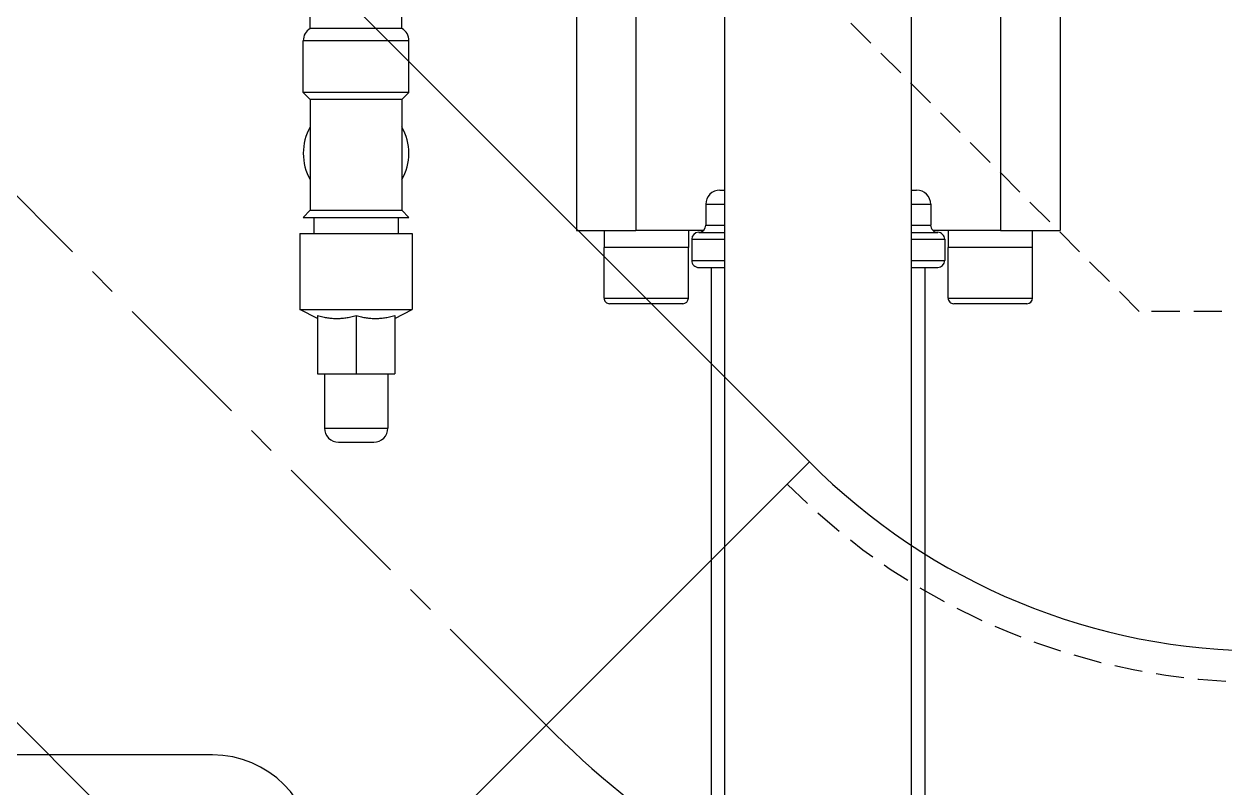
# Model space of a CAD drawing. Header units: inches. Extents: x -883 to 808, y -248 to 1051.
# Drawn here: x -393.18 to -382.5, y 716.53 to 723.32 of the extents above; entities that cross this region are included whole.
import ezdxf

# ---------------------------------------------------------------- set-up
doc = ezdxf.new("R2010")
doc.units = ezdxf.units.IN
doc.header["$MEASUREMENT"] = 0
doc.linetypes.add('CENTER', pattern=[2, 1.25, -0.25, 0.25, -0.25])
doc.linetypes.add('HIDDEN', pattern=[0.375, 0.25, -0.125])
doc.layers.get('0').update_dxf_attribs({"linetype": 'CONTINUOUS'})
doc.layers.add('EQUIPMENT - COMPRESSORS', color=41, linetype='CONTINUOUS')
doc.layers.add('P-HSS', color=6, linetype='CONTINUOUS')

# ---------------------------------------------------------------- blocks, each defined once
blk = doc.blocks.new('A$Cb802d3fd')
for p, q in [((76.785, 9.022), (76.785, 11.449)), ((80.667, 8.087), (80.746, 8.244)), ((80.746, 8.244), (80.746, 7.244)), ((81.424, 8.244), (80.746, 8.244)), ((81.424, 8.244), (81.424, 7.244)), ((81.566, 8.119), (81.424, 8.119)), ((81.566, 8.214), (81.566, 7.274)), ((81.629, 8.151), (81.566, 8.214)), ((81.629, 8.151), (81.629, 7.336)), ((82.614, 8.151), (81.629, 8.151)), ((82.614, 8.151), (82.676, 8.214)), ((82.614, 7.336), (82.614, 8.151)), ((82.676, 7.274), (82.676, 8.214)), ((82.676, 8.214), (83.138, 8.214)), ((83.138, 7.274), (83.138, 8.214)), ((83.246, 7.336), (83.246, 8.151)), ((83.246, 8.151), (83.47, 8.151)), ((79.691, 8.025), (79.691, 7.462)), ((80.174, 8.025), (79.691, 8.025)), ((80.174, 8.087), (80.174, 7.744)), ((80.694, 8.087), (80.174, 8.087)), ((79.566, 7.9), (79.566, 7.587)), ((80.694, 7.744), (80.174, 7.744)), ((80.174, 7.744), (80.174, 7.4)), ((80.174, 7.462), (79.691, 7.462)), ((80.694, 7.4), (80.174, 7.4)), ((80.667, 7.4), (80.746, 7.244)), ((81.566, 7.369), (81.424, 7.369)), ((81.629, 7.336), (81.566, 7.274)), ((82.614, 7.336), (81.629, 7.336)), ((82.614, 7.336), (82.676, 7.274)), ((82.676, 7.274), (83.138, 7.274)), ((83.246, 7.336), (83.47, 7.336)), ((81.424, 7.244), (80.746, 7.244)), ((83.386, 5.784), (81.448, 5.784)), ((81.448, 5.784), (81.448, 5.257)), ((80.798, 4.839), (80.798, 5.489)), ((80.848, 5.539), (81.298, 5.539)), ((80.848, 5.539), (80.848, 4.789)), ((81.298, 4.789), (81.298, 5.539)), ((81.448, 5.539), (81.298, 5.539)), ((81.298, 4.789), (81.298, 5.539)), ((83.386, 5.257), (81.448, 5.257)), ((81.448, 4.656), (81.448, 5.257)), ((80.848, 4.789), (81.298, 4.789)), ((81.183, 4.759), (81.183, 4.464)), ((81.371, 4.759), (81.183, 4.759)), ((81.448, 4.789), (81.298, 4.789)), ((81.371, 4.759), (81.371, 4.464)), ((81.121, 4.697), (81.121, 4.464)), ((81.433, 4.697), (81.433, 4.464)), ((81.496, 4.634), (81.496, 4.464)), ((81.683, 4.634), (81.496, 4.634)), ((81.683, 4.634), (81.683, 4.464)), ((75.879, 4.584), (81.121, 4.584)), ((81.808, 4.509), (81.808, 4.464)), ((75.879, 4.464), (84.446, 4.464)), ((75.879, 2.804), (84.446, 2.804)), ((81.121, 2.804), (81.121, 2.572)), ((81.183, 2.804), (81.183, 2.509)), ((81.371, 2.804), (81.371, 2.509)), ((81.433, 2.804), (81.433, 2.572)), ((81.496, 2.804), (81.496, 2.634)), ((81.683, 2.804), (81.683, 2.634)), ((81.808, 2.804), (81.808, 2.759)), ((75.879, 2.684), (81.121, 2.684)), ((81.448, 2.012), (81.448, 2.613)), ((81.683, 2.634), (81.496, 2.634)), ((80.848, 2.479), (81.298, 2.479)), ((80.848, 2.479), (80.848, 1.729)), ((81.371, 2.509), (81.183, 2.509)), ((81.298, 1.73), (81.298, 2.479)), ((81.448, 2.479), (81.298, 2.479)), ((81.298, 1.729), (81.298, 2.479)), ((80.798, 1.779), (80.798, 2.429)), ((83.386, 2.012), (81.448, 2.012)), ((81.448, 2.012), (81.448, 1.484)), ((80.848, 1.729), (81.298, 1.729)), ((81.298, 1.73), (81.448, 1.73)), ((83.386, 1.484), (81.448, 1.484))]:
    blk.add_line(p, q)
for centre, radius, start, end in [((75.885, 9.022), 0.9, 180, 0), ((82.136, 7.744), 0.47, 60.1143, 119.8857), ((83.138, 8.089), 0.125, 30, 90), ((79.691, 7.9), 0.125, 90, 180), ((79.691, 7.587), 0.125, 180, 270), ((82.136, 7.744), 0.47, 240.1143, 299.8857), ((83.138, 7.399), 0.125, 270, 330), ((80.848, 5.489), 0.05, 90, 180), ((80.848, 4.839), 0.05, 180, 270), ((81.183, 4.697), 0.0625, 90, 180), ((81.371, 4.697), 0.0625, 0, 90), ((81.496, 4.697), 0.0625, 180, 270), ((81.683, 4.509), 0.125, 0, 90), ((81.683, 2.759), 0.125, 270, 0), ((81.183, 2.572), 0.0625, 180, 270), ((81.371, 2.572), 0.0625, 270, 0), ((81.496, 2.572), 0.0625, 90, 180), ((80.848, 2.429), 0.05, 90, 180), ((80.848, 1.779), 0.05, 180, 270)]:
    blk.add_arc(centre, radius, start, end)
for points in [[(80.694, 8.087), (80.643, 7.916), (80.694, 7.744)], [(80.694, 7.744), (80.643, 7.572), (80.694, 7.4)]]:
    blk.add_rational_spline(points, [1.13915850988, 1.31538694466, 1.13915850988], degree=2)
blk = doc.blocks.new('6 45')
for p, q in [((0.309, 4.994), (4.994, 0.309)), ((3.313, -3.75), (-3.312, -3.75))]:
    blk.add_line(p, q)
for radius, start, end in [(12.313, 134.8973, 180.1027), (9, 134.8594, 180.1406), (5.688, 134.7776, 180.2224)]:
    blk.add_arc((9, -3.728), radius, start, end)
at = {"linetype": 'HIDDEN'}
for radius, start, end in [(12.033, 134.8949, 180.1051), (5.968, 134.788, 180.212)]:
    blk.add_arc((9, -3.728), radius, start, end, dxfattribs=at)
blk.add_point((0, 0))

msp = doc.modelspace()

# ---------------------------------------------------------------- linework, layer by layer
at = {"layer": 'P-HSS', "color": 8, "linetype": 'HIDDEN'}
for p, q in [((-383.26223, 720.76545), (-402.88943, 740.39265)), ((-310.1521, 720.76545), (-383.26223, 720.76545))]:
    msp.add_line(p, q, dxfattribs=at)
at = {"layer": 'P-HSS'}
for p, q in [((-386.19459, 719.42689), (-405.0249, 738.25719)), ((-390.87918, 714.74231), (-409.70948, 733.57261))]:
    msp.add_line(p, q, dxfattribs=at)
at = {"layer": 'P-HSS', "color": 7, "linetype": 'CENTER'}
msp.add_line((-388.50566, 717.05337), (-407.36719, 735.9149), dxfattribs=at)

# ---------------------------------------------------------------- block references
at = {"layer": 'EQUIPMENT - COMPRESSORS', "rotation": 89.99999999999999}
msp.add_blockref('A$Cb802d3fd', (-382.48269, 640.03559), dxfattribs=at)
at = {"layer": 'P-HSS', "rotation": 90}
msp.add_blockref('6 45', (-385.88523, 714.43295), dxfattribs=at)

doc.saveas('drawing.dxf')
